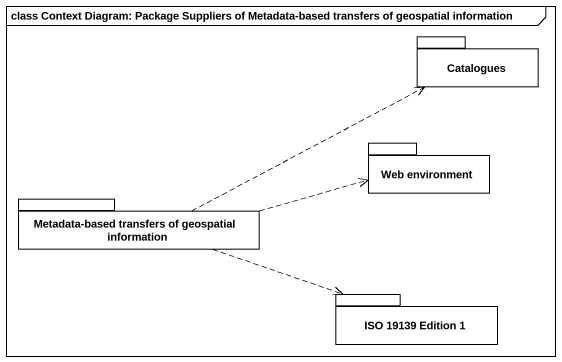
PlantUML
@startuml
mainframe class Context Diagram: Package Suppliers of Metadata-based transfers of geospatial information
package Catalogues {
}
package "Web environment" as Web_environment {
}
package "Metadata-based transfers of geospatial information" as Metadata_based_transfers_of {
}
package "ISO 19139 Edition 1" as ISO_19139_Edition_1 {
}
Metadata_based_transfers_of .right.> Catalogues
Metadata_based_transfers_of .right.> Web_environment
Metadata_based_transfers_of .right.> ISO_19139_Edition_1
@enduml
